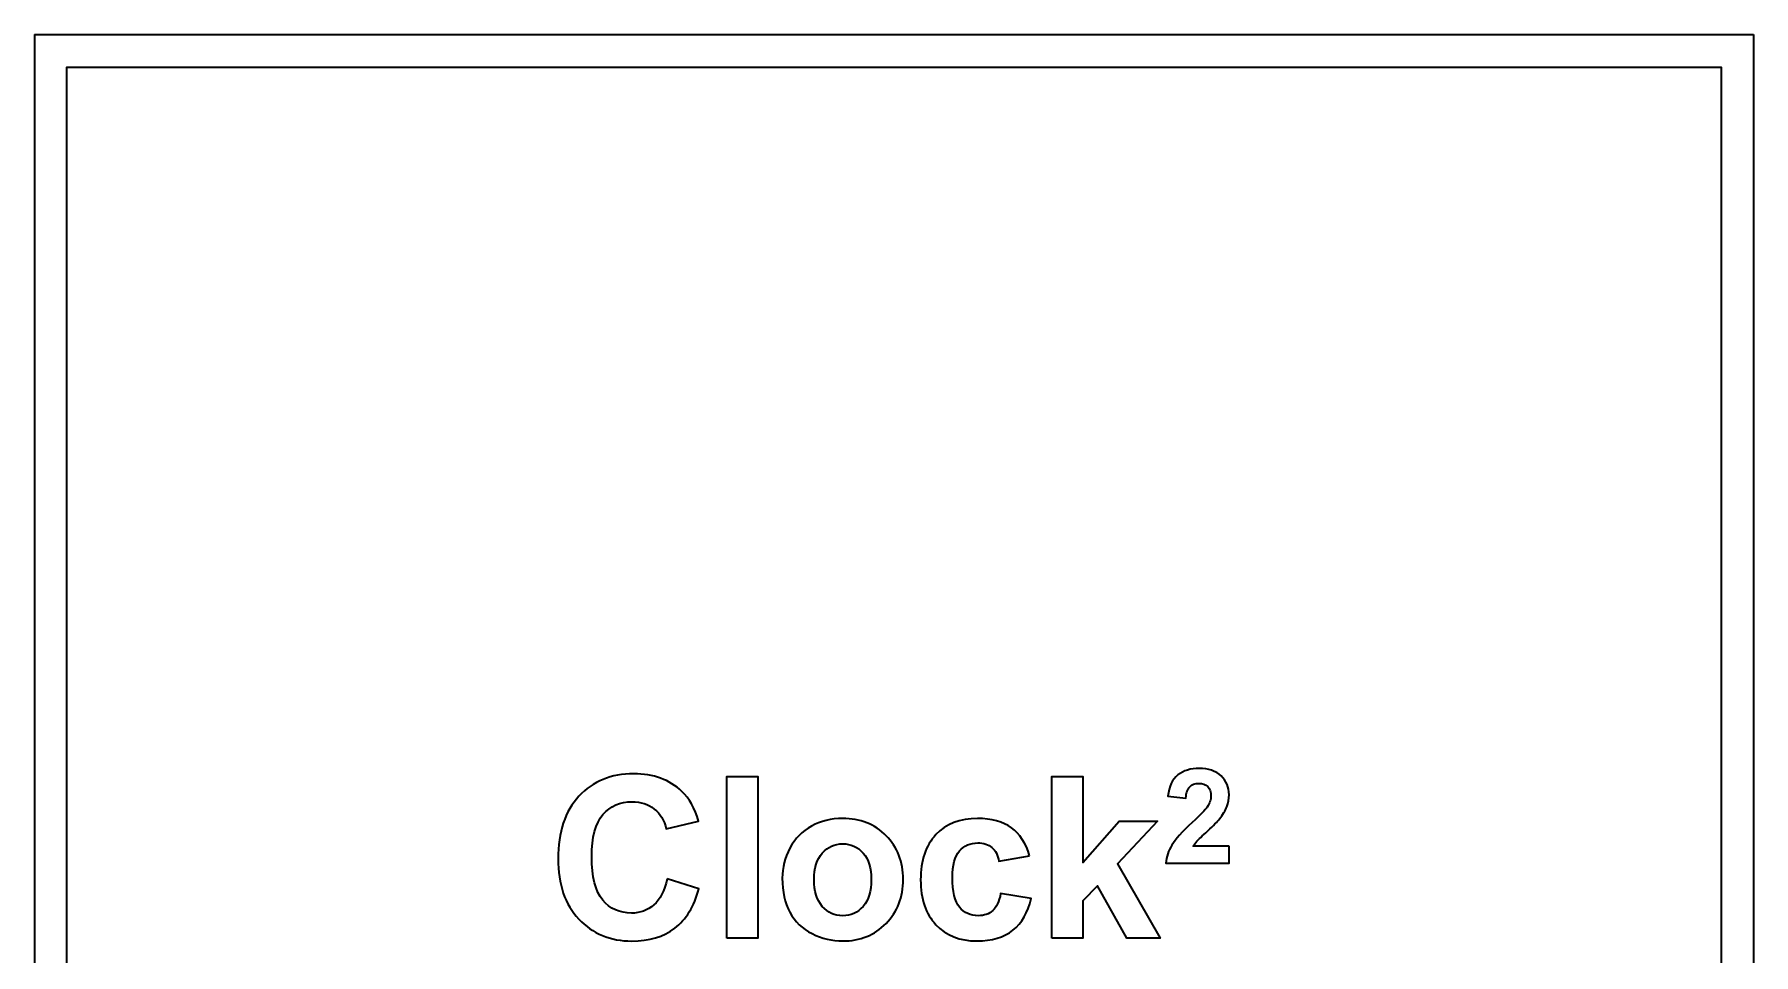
# Model space of a CAD drawing. Header units: inches. Extents: x 0 to 900, y -600 to 85.
# Drawn here: x 305 to 595, y -460.2 to -305 of the extents above; entities that cross this region are included whole.
import ezdxf

# ---------------------------------------------------------------- set-up
doc = ezdxf.new("R2010")
doc.units = ezdxf.units.IN
doc.header["$MEASUREMENT"] = 0
doc.layers.add('01_SNIJLIJNEN', color=7, linetype='Continuous')
doc.layers.add('03_GRAVEERVLAK', color=7, linetype='Continuous')

msp = doc.modelspace()

# ---------------------------------------------------------------- linework, layer by layer
at = {"layer": '01_SNIJLIJNEN', "color": 5, "lineweight": 35, "true_color": 0x0000ff}
for points in [[(305, -305), (305, -595)], [(305, -305), (595, -305)], [(595, -305), (595, -595)], [(589.5, -589.5), (310.5, -589.5), (310.5, -310.5), (589.5, -310.5), (589.5, -589.5)]]:
    msp.add_lwpolyline(points, dxfattribs=at)
at = {"layer": '03_GRAVEERVLAK', "color": 1, "lineweight": 35, "true_color": 0xff0000}
for points in [[(421.78, -457.44), (421.78, -430.17), (427.01, -430.17), (427.01, -457.44), (421.78, -457.44)], [(476.64, -457.44), (476.64, -430.17), (481.87, -430.17), (481.87, -444.64), (487.99, -437.69), (494.43, -437.69), (487.68, -444.9), (494.91, -457.44), (489.28, -457.44), (484.31, -448.57), (481.87, -451.12), (481.87, -457.44), (476.64, -457.44)]]:
    msp.add_lwpolyline(points, dxfattribs=at)
for points, knots in [([(506.52, -441.92), (506.52, -441.92), (506.52, -444.76), (506.52, -444.76), (506.52, -444.76), (495.84, -444.76), (495.84, -444.76), (495.95, -443.69), (496.3, -442.67), (496.88, -441.71), (497.46, -440.75), (498.6, -439.48), (500.31, -437.9), (501.68, -436.62), (502.52, -435.75), (502.83, -435.3), (503.25, -434.67), (503.46, -434.05), (503.46, -433.43), (503.46, -432.75), (503.28, -432.23), (502.92, -431.87), (502.55, -431.5), (502.05, -431.32), (501.4, -431.32), (500.77, -431.32), (500.26, -431.51), (499.88, -431.89), (499.51, -432.28), (499.29, -432.91), (499.23, -433.8), (499.23, -433.8), (496.2, -433.5), (496.2, -433.5), (496.38, -431.82), (496.94, -430.62), (497.9, -429.89), (498.85, -429.16), (500.05, -428.79), (501.48, -428.79), (503.05, -428.79), (504.28, -429.21), (505.18, -430.06), (506.07, -430.91), (506.52, -431.96), (506.52, -433.22), (506.52, -433.93), (506.39, -434.61), (506.14, -435.26), (505.88, -435.91), (505.47, -436.58), (504.92, -437.29), (504.55, -437.76), (503.88, -438.44), (502.92, -439.32), (501.96, -440.2), (501.35, -440.79), (501.09, -441.08), (500.84, -441.37), (500.63, -441.65), (500.47, -441.92), (500.47, -441.92), (506.52, -441.92), (506.52, -441.92)], [0, 0, 0, 0, 1, 1, 1, 2, 2, 2, 3, 3, 3, 4, 4, 4, 5, 5, 5, 6, 6, 6, 7, 7, 7, 8, 8, 8, 9, 9, 9, 10, 10, 10, 11, 11, 11, 12, 12, 12, 13, 13, 13, 14, 14, 14, 15, 15, 15, 16, 16, 16, 17, 17, 17, 18, 18, 18, 19, 19, 19, 20, 20, 20, 21, 21, 21, 21]), ([(411.76, -447.42), (411.76, -447.42), (417.09, -449.11), (417.09, -449.11), (416.28, -452.08), (414.91, -454.3), (413.01, -455.74), (411.11, -457.19), (408.69, -457.91), (405.77, -457.91), (402.14, -457.91), (399.17, -456.67), (396.84, -454.2), (394.5, -451.72), (393.34, -448.34), (393.34, -444.05), (393.34, -439.51), (394.51, -435.98), (396.85, -433.47), (399.2, -430.96), (402.28, -429.7), (406.1, -429.7), (409.44, -429.7), (412.15, -430.69), (414.23, -432.66), (415.47, -433.83), (416.4, -435.5), (417.02, -437.69), (417.02, -437.69), (411.57, -438.99), (411.57, -438.99), (411.25, -437.57), (410.57, -436.46), (409.55, -435.64), (408.53, -434.82), (407.28, -434.41), (405.82, -434.41), (403.8, -434.41), (402.16, -435.14), (400.9, -436.59), (399.64, -438.04), (399.01, -440.39), (399.01, -443.64), (399.01, -447.09), (399.63, -449.54), (400.87, -451.01), (402.11, -452.47), (403.72, -453.2), (405.71, -453.2), (407.17, -453.2), (408.43, -452.74), (409.49, -451.81), (410.54, -450.88), (411.3, -449.41), (411.76, -447.42)], [0, 0, 0, 0, 1, 1, 1, 2, 2, 2, 3, 3, 3, 4, 4, 4, 5, 5, 5, 6, 6, 6, 7, 7, 7, 8, 8, 8, 9, 9, 9, 10, 10, 10, 11, 11, 11, 12, 12, 12, 13, 13, 13, 14, 14, 14, 15, 15, 15, 16, 16, 16, 17, 17, 17, 18, 18, 18, 18]), ([(431.16, -447.29), (431.16, -445.55), (431.59, -443.87), (432.44, -442.24), (433.3, -440.62), (434.51, -439.38), (436.08, -438.52), (437.65, -437.67), (439.4, -437.24), (441.34, -437.24), (444.32, -437.24), (446.77, -438.21), (448.68, -440.15), (450.59, -442.09), (451.55, -444.54), (451.55, -447.51), (451.55, -450.5), (450.58, -452.97), (448.66, -454.94), (446.73, -456.91), (444.3, -457.89), (441.37, -457.89), (439.56, -457.89), (437.83, -457.48), (436.19, -456.66), (434.55, -455.84), (433.3, -454.64), (432.44, -453.06), (431.59, -451.48), (431.16, -449.55), (431.16, -447.29)], [0, 0, 0, 0, 1, 1, 1, 2, 2, 2, 3, 3, 3, 4, 4, 4, 5, 5, 5, 6, 6, 6, 7, 7, 7, 8, 8, 8, 9, 9, 9, 10, 10, 10, 10]), ([(472.87, -443.53), (472.87, -443.53), (467.71, -444.46), (467.71, -444.46), (467.54, -443.43), (467.15, -442.65), (466.53, -442.13), (465.92, -441.61), (465.12, -441.35), (464.14, -441.35), (462.84, -441.35), (461.8, -441.8), (461.03, -442.7), (460.25, -443.6), (459.86, -445.1), (459.86, -447.21), (459.86, -449.55), (460.26, -451.21), (461.05, -452.18), (461.83, -453.15), (462.89, -453.63), (464.22, -453.63), (465.21, -453.63), (466.02, -453.35), (466.65, -452.78), (467.29, -452.22), (467.73, -451.25), (467.99, -449.87), (467.99, -449.87), (473.13, -450.75), (473.13, -450.75), (472.59, -453.1), (471.57, -454.88), (470.06, -456.08), (468.55, -457.29), (466.52, -457.89), (463.98, -457.89), (461.09, -457.89), (458.78, -456.98), (457.06, -455.15), (455.35, -453.33), (454.49, -450.81), (454.49, -447.58), (454.49, -444.32), (455.35, -441.78), (457.07, -439.96), (458.8, -438.15), (461.13, -437.24), (464.07, -437.24), (466.47, -437.24), (468.39, -437.76), (469.81, -438.79), (471.23, -439.83), (472.25, -441.41), (472.87, -443.53)], [0, 0, 0, 0, 1, 1, 1, 2, 2, 2, 3, 3, 3, 4, 4, 4, 5, 5, 5, 6, 6, 6, 7, 7, 7, 8, 8, 8, 9, 9, 9, 10, 10, 10, 11, 11, 11, 12, 12, 12, 13, 13, 13, 14, 14, 14, 15, 15, 15, 16, 16, 16, 17, 17, 17, 18, 18, 18, 18]), ([(436.52, -447.56), (436.52, -449.52), (436.98, -451.02), (437.91, -452.07), (438.84, -453.11), (439.99, -453.63), (441.35, -453.63), (442.72, -453.63), (443.86, -453.11), (444.79, -452.07), (445.71, -451.02), (446.17, -449.51), (446.17, -447.53), (446.17, -445.59), (445.71, -444.1), (444.79, -443.06), (443.86, -442.02), (442.72, -441.5), (441.35, -441.5), (439.99, -441.5), (438.84, -442.02), (437.91, -443.06), (436.98, -444.1), (436.52, -445.6), (436.52, -447.56)], [0, 0, 0, 0, 1, 1, 1, 2, 2, 2, 3, 3, 3, 4, 4, 4, 5, 5, 5, 6, 6, 6, 7, 7, 7, 8, 8, 8, 8])]:
    msp.add_open_spline(points, degree=3, knots=knots, dxfattribs=at)

doc.saveas('drawing.dxf')
